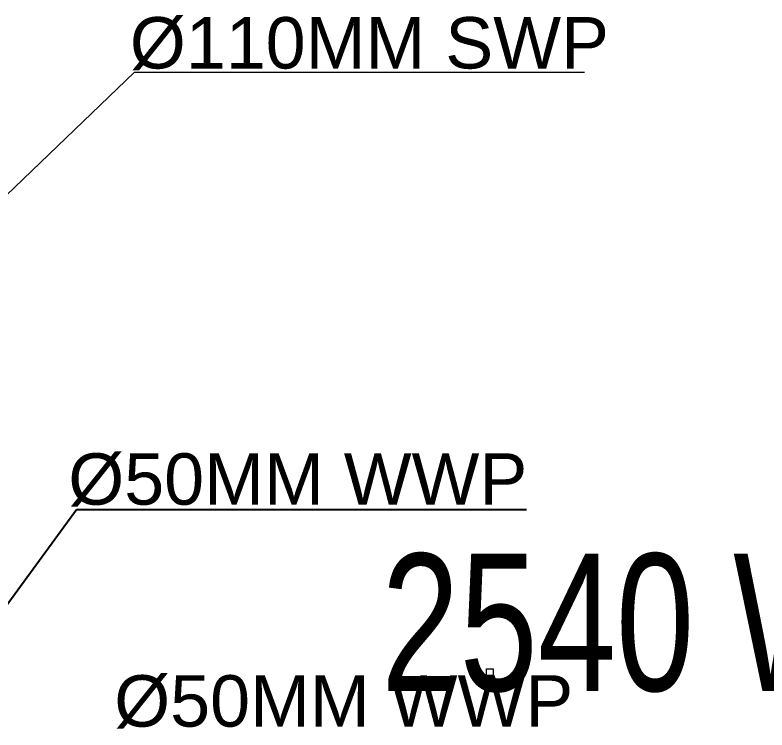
# Model space of a CAD drawing. Header units: millimetres. Extents: x 554 to 29966, y 4404 to 52986.
# Drawn here: x 15242 to 16338, y 26452 to 27495 of the extents above; entities that cross this region are included whole.
import ezdxf

# ---------------------------------------------------------------- set-up
doc = ezdxf.new("R2010")
doc.units = ezdxf.units.MM
for name, color, linetype, lineweight in [('A-TEXT-ROOM-50', 7, 'Continuous', 9), ('SWP', 1, 'Continuous', 15), ('WALL HATCH', 8, 'Continuous', 0)]:
    doc.layers.add(name, color=color, linetype=linetype, lineweight=lineweight)
doc.layers.add('SH- WWP', color=92, linetype='Continuous')
doc.styles.add('_MAA_200', font='Arial Narrow.ttf', dxfattribs={"height": 100})
doc.styles.add('ARIAL', font='Arial.ttf')
doc.styles.get("Standard").update_dxf_attribs({"font": 'arial.ttf'})
doc.dimstyles.new('COLUMN DIM PLAN', dxfattribs={"dimtxt": 100, "dimasz": 50, "dimexe": 0, "dimexo": 0, "dimgap": 30, "dimtad": 0, "dimdec": 0, "dimdsep": 46, "dimtxsty": '_MAA_200', "dimblk": 'ARCHTICK', "dimcen": 2.5, "dimdle": 50, "dimclrd": 256, "dimclre": 256, "dimclrt": 256, "dimadec": 0, "dimazin": 0, "dimtfac": 1, "dimtdec": 0, "dimtmove": 1, "dimatfit": 3, "dimfxl": 1, "dimlwd": -1, "dimlwe": -1, "dimarcsym": 0})

# ---------------------------------------------------------------- blocks, each defined once
blk = doc.blocks.new('_ArchTick')
at = {"color": 0, "linetype": 'ByBlock', "const_width": 0.15}
blk.add_lwpolyline([(-0.5, -0.5), (0.5, 0.5)], dxfattribs=at)

msp = doc.modelspace()

# ---------------------------------------------------------------- linework, layer by layer
at = {"layer": 'WALL HATCH', "color": 5}
msp.add_lwpolyline([(15929.3, 26541.1), (15939.3, 26541.1), (15939.3, 26531.1), (15929.3, 26531.1)], close=True, dxfattribs=at)

# ---------------------------------------------------------------- texts
at = {"layer": 'A-TEXT-ROOM-50', "insert": (16300.2, 26708.9), "char_height": 200, "width": 4344.136, "attachment_point": 2, "style": 'ARIAL'}
msp.add_mtext('{\\fSwis721 LtCn BT|b0|i0|c0|p34;2540 WIDE\\PLOBBY}', dxfattribs=at)
at = {"layer": 'SH- WWP', "lineweight": 30, "char_height": 75, "width": 774.871, "attachment_point": 1}
for s, insert in [('\\pxqc;\\A1;\\fArial|b0|i0|c0|p34;\\C1;Ø110MM SWP', (15371.2, 27491.7)), ('\\pxqc;\\A1;\\fArial|b0|i0|c0|p34;\\C3;Ø50MM WWP', (15266.8, 26855.4)), ('\\pxqc;\\A1;\\fArial|b0|i0|c0|p34;\\C3;Ø50MM WWP', (15333.8, 26531.7))]:
    msp.add_mtext(s, dxfattribs=dict(at, insert=insert))

# ---------------------------------------------------------------- leaders
at = {"layer": 'SH- WWP', "lineweight": 30}
msp.add_leader([(15069.2, 26414.9), (15331.5, 26773.6), (15987.6, 26773.6)], dimstyle='COLUMN DIM PLAN', override={"dimgap": 30, "dimtad": 0, "dimfxl": 5, "dimarcsym": 2}, dxfattribs=at)
at = {"layer": 'SWP', "linetype": 'Continuous'}
msp.add_leader([(14944.2, 26957.9), (15416.3, 27411.5), (16072.4, 27411.5)], dimstyle='COLUMN DIM PLAN', override={"dimgap": 30, "dimtad": 0, "dimfxl": 5, "dimarcsym": 2}, dxfattribs=at)

doc.saveas('drawing.dxf')
